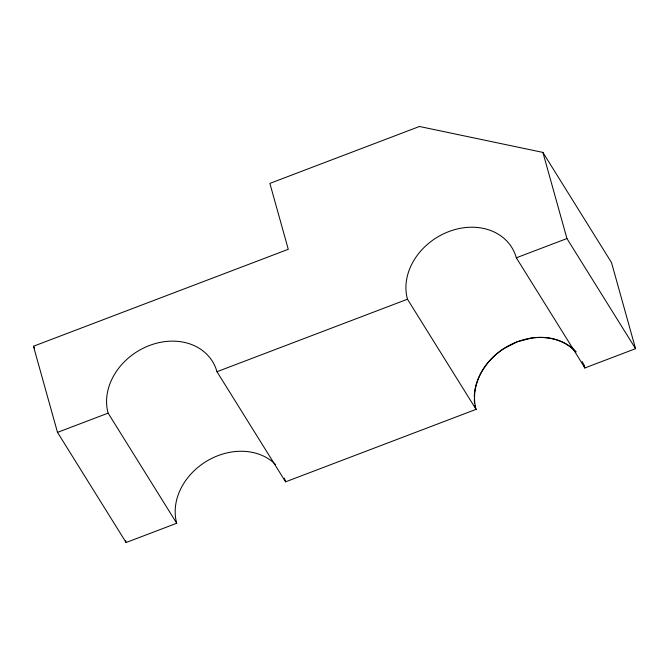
<?xml version="1.0" encoding="UTF-8"?>
<svg xmlns="http://www.w3.org/2000/svg" width="669" height="669" viewBox="0 0 669 669"><rect width="100%" height="100%" fill="white"/><g stroke="black" fill="none" stroke-linecap="round" stroke-linejoin="round"><path stroke-width="1" d="M275.402 464.403A58.763 48.076 -31.9 0 0 206.922 461.016A58.763 48.076 -31.9 0 0 176.725 523.258L126.107 542.517L57.501 432.383L33.45 346.249L288.272 249.294L269.875 183.398L419.446 126.483L542.894 152.407L611.499 262.541L635.55 348.674L584.664 368.034A58.763 48.076 -31.9 0 0 582.281 361.645M57.501 432.383L108.119 413.124A58.763 48.076 -31.9 0 1 149.446 345.497A58.763 48.076 -31.9 0 1 216.973 371.705L285.579 481.839L476.077 409.353A58.763 48.076 -31.9 0 1 503.765 348.683L517.405 341.717A58.763 48.076 -31.9 0 1 576.109 351.911M216.973 371.705L407.471 299.219A58.763 48.076 -31.9 0 1 448.79 231.591A58.763 48.076 -31.9 0 1 516.326 257.799L584.932 367.933A58.763 48.076 -31.9 0 0 583.702 364.237M516.326 257.799L566.936 238.54L635.55 348.674M407.471 299.219L476.077 409.353M108.119 413.124L176.725 523.258M33.45 346.249L34.545 348.014M542.894 152.407L566.936 238.54M125.546 540.519L126.107 542.517M475.81 409.461A58.763 48.076 -31.9 0 1 474.931 405.623M474.622 403.65A58.763 48.076 -31.9 0 1 474.288 399.636M474.271 396.608A58.763 48.076 -31.9 0 1 517.129 341.826L531.663 338.062A58.763 48.076 -31.9 0 1 575.833 352.019M284.358 478.143A58.763 48.076 -31.9 0 1 285.579 481.839"/></g></svg>
